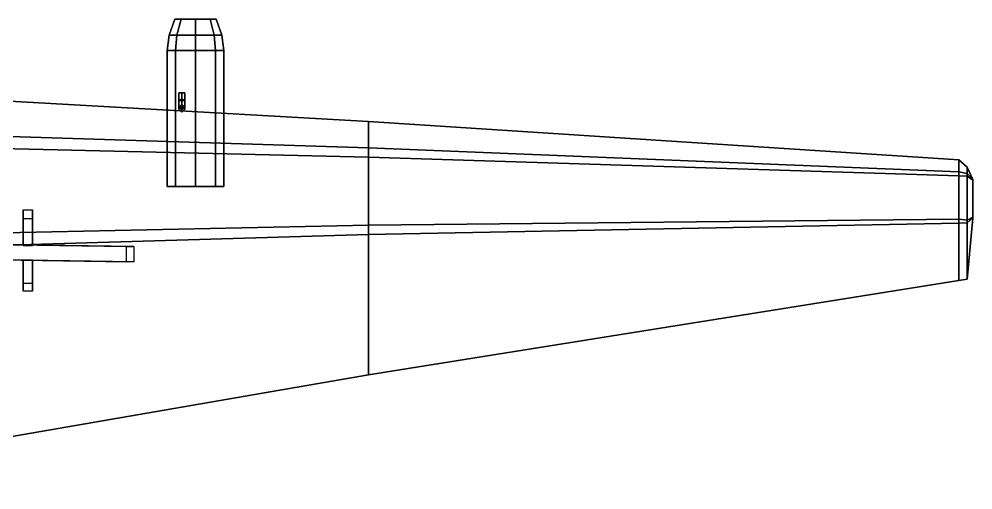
# Model space of a CAD drawing. Header units: millimetres. Extents: x -27.6 to 27.6, y -14.1 to 36.4.
# Drawn here: x 8.13 to 27.61, y 1.1 to 10.72 of the extents above; entities that cross this region are included whole.
import ezdxf

# ---------------------------------------------------------------- set-up
doc = ezdxf.new("R2010")
doc.units = ezdxf.units.MM
doc.layers.add('wing1', color=5, linetype='Continuous')
doc.layers.add('wing2', color=5, linetype='Continuous')

msp = doc.modelspace()

# ---------------------------------------------------------------- linework, layer by layer
at = {"layer": 'wing1'}
for points in [[(8.21, 6.82, 4.34), (8.21, 6.09, 3.22), (8.21, 6.09, 3.31), (8.21, 6.64, 4.32)], [(8.4, 6.82, 4.34), (8.4, 6.09, 3.31), (8.21, 6.09, 3.22), (8.21, 6.82, 4.34)], [(8.4, 6.09, 3.39), (8.4, 6.09, 3.31), (8.4, 6.82, 4.34), (8.4, 6.64, 4.32)], [(8.21, 6.64, 4.32), (8.21, 6.09, 3.31), (8.4, 6.09, 3.39), (8.4, 6.64, 4.32)], [(2.57, 6.19, 0.85), (2.57, 5.88, 0.85), (10.32, 5.76, 4.23), (10.32, 6.07, 4.23)], [(10.47, 6.07, 4.23), (2.57, 6.19, 0.7), (2.57, 6.19, 0.85), (10.32, 6.07, 4.23)], [(10.47, 5.76, 4.23), (2.57, 5.88, 0.7), (2.57, 6.19, 0.7), (10.47, 6.07, 4.23)], [(10.32, 5.76, 4.23), (2.57, 5.88, 0.85), (2.57, 5.88, 0.7), (10.47, 5.76, 4.23)], [(8.21, 5.79, 3.31), (8.21, 5.8, 3.22), (8.21, 5.16, 4.11), (8.21, 5.32, 4.13)], [(8.21, 5.16, 4.11), (8.21, 5.8, 3.22), (8.4, 5.8, 3.31), (8.4, 5.16, 4.11)], [(8.4, 5.32, 4.13), (8.4, 5.79, 3.39), (8.21, 5.79, 3.31), (8.21, 5.32, 4.13)], [(8.4, 5.16, 4.11), (8.4, 5.8, 3.31), (8.4, 5.79, 3.39), (8.4, 5.32, 4.13)]]:
    msp.add_3dface(points, dxfattribs=at)
at = {"layer": 'wing2'}
for points in [[(11.433, 10.72, 4.613), (11.31, 10.72, 4.91), (11.19, 10.39, 4.91), (11.348, 10.39, 4.528)], [(11.31, 10.72, 4.91), (11.433, 10.72, 5.207), (11.348, 10.39, 5.292), (11.19, 10.39, 4.91)], [(11.433, 10.72, 4.613), (11.73, 10.72, 4.49), (12.027, 10.72, 4.613), (11.31, 10.72, 4.91)], [(11.31, 10.72, 4.91), (12.027, 10.72, 4.613), (12.15, 10.72, 4.91), (11.433, 10.72, 5.207)], [(11.73, 10.72, 4.49), (11.433, 10.72, 4.613), (11.348, 10.39, 4.528), (11.73, 10.39, 4.37)], [(11.433, 10.72, 5.207), (11.73, 10.72, 5.33), (11.73, 10.39, 5.45), (11.348, 10.39, 5.292)], [(11.433, 10.72, 5.207), (12.15, 10.72, 4.91), (12.027, 10.72, 5.207), (11.73, 10.72, 5.33)], [(12.027, 10.72, 4.613), (11.73, 10.72, 4.49), (11.73, 10.39, 4.37), (12.112, 10.39, 4.528)], [(11.73, 10.72, 5.33), (12.027, 10.72, 5.207), (12.112, 10.39, 5.292), (11.73, 10.39, 5.45)], [(12.15, 10.72, 4.91), (12.027, 10.72, 4.613), (12.112, 10.39, 4.528), (12.27, 10.39, 4.91)], [(12.027, 10.72, 5.207), (12.15, 10.72, 4.91), (12.27, 10.39, 4.91), (12.112, 10.39, 5.292)], [(11.348, 10.39, 4.528), (11.19, 10.39, 4.91), (11.15, 10.08, 4.91), (11.32, 10.08, 4.5)], [(11.19, 10.39, 4.91), (11.348, 10.39, 5.292), (11.32, 10.08, 5.32), (11.15, 10.08, 4.91)], [(11.73, 10.39, 4.37), (11.348, 10.39, 4.528), (11.32, 10.08, 4.5), (11.73, 10.08, 4.33)], [(11.348, 10.39, 5.292), (11.73, 10.39, 5.45), (11.73, 10.08, 5.49), (11.32, 10.08, 5.32)], [(12.112, 10.39, 4.528), (11.73, 10.39, 4.37), (11.73, 10.08, 4.33), (12.14, 10.08, 4.5)], [(11.73, 10.39, 5.45), (12.112, 10.39, 5.292), (12.14, 10.08, 5.32), (11.73, 10.08, 5.49)], [(12.27, 10.39, 4.91), (12.112, 10.39, 4.528), (12.14, 10.08, 4.5), (12.31, 10.08, 4.91)], [(12.112, 10.39, 5.292), (12.27, 10.39, 4.91), (12.31, 10.08, 4.91), (12.14, 10.08, 5.32)], [(11.32, 10.08, 4.5), (11.15, 10.08, 4.91), (11.15, 7.3, 4.91), (11.32, 7.3, 4.5)], [(11.15, 10.08, 4.91), (11.32, 10.08, 5.32), (11.32, 7.3, 5.32), (11.15, 7.3, 4.91)], [(11.73, 10.08, 4.33), (11.32, 10.08, 4.5), (11.32, 7.3, 4.5), (11.73, 7.3, 4.33)], [(11.32, 10.08, 5.32), (11.73, 10.08, 5.49), (11.73, 7.3, 5.49), (11.32, 7.3, 5.32)], [(12.14, 10.08, 4.5), (11.73, 10.08, 4.33), (11.73, 7.3, 4.33), (12.14, 7.3, 4.5)], [(11.73, 10.08, 5.49), (12.14, 10.08, 5.32), (12.14, 7.3, 5.32), (11.73, 7.3, 5.49)], [(12.31, 10.08, 4.91), (12.14, 10.08, 4.5), (12.14, 7.3, 4.5), (12.31, 7.3, 4.91)], [(12.14, 10.08, 5.32), (12.31, 10.08, 4.91), (12.31, 7.3, 4.91), (12.14, 7.3, 5.32)], [(15.26, 8.626, 5.126), (1.67, 9.395, 4.971), (1.67, 8.516, 3.394), (15.26, 8.089, 4.131)], [(15.26, 7.899, 5.488), (1.67, 8.215, 5.533), (1.67, 9.395, 4.971), (15.26, 8.626, 5.126)], [(11.39, 9.06, 5.88), (11.45, 9.08, 5.82), (11.45, 9.21, 5.82), (11.39, 9.21, 5.88)], [(11.45, 9.04, 5.94), (11.39, 9.06, 5.88), (11.39, 9.21, 5.88), (11.45, 9.21, 5.94)], [(11.51, 9.21, 5.88), (11.45, 9.21, 5.94), (11.39, 9.21, 5.88), (11.45, 9.21, 5.82)], [(11.45, 9.08, 5.82), (11.51, 9.06, 5.88), (11.51, 9.21, 5.88), (11.45, 9.21, 5.82)], [(11.51, 9.06, 5.88), (11.45, 9.04, 5.94), (11.45, 9.21, 5.94), (11.51, 9.21, 5.88)], [(11.39, 8.92, 5.79), (11.45, 8.97, 5.75), (11.45, 9.08, 5.82), (11.39, 9.06, 5.88)], [(11.45, 8.87, 5.83), (11.39, 8.92, 5.79), (11.39, 9.06, 5.88), (11.45, 9.04, 5.94)], [(11.39, 8.88, 5.7), (11.45, 8.94, 5.66), (11.45, 8.97, 5.75), (11.39, 8.92, 5.79)], [(11.45, 8.97, 5.75), (11.51, 8.92, 5.79), (11.51, 9.06, 5.88), (11.45, 9.08, 5.82)], [(11.51, 8.92, 5.79), (11.45, 8.87, 5.83), (11.45, 9.04, 5.94), (11.51, 9.06, 5.88)], [(11.45, 8.94, 5.66), (11.51, 8.88, 5.7), (11.51, 8.92, 5.79), (11.45, 8.97, 5.75)], [(11.39, 8.88, 5.29), (11.45, 8.94, 5.29), (11.45, 8.94, 5.66), (11.39, 8.88, 5.7)], [(11.45, 8.82, 5.73), (11.39, 8.88, 5.7), (11.39, 8.92, 5.79), (11.45, 8.87, 5.83)], [(11.45, 8.82, 5.29), (11.39, 8.88, 5.29), (11.39, 8.88, 5.7), (11.45, 8.82, 5.73)], [(11.45, 8.94, 5.29), (11.51, 8.88, 5.29), (11.51, 8.88, 5.7), (11.45, 8.94, 5.66)], [(11.51, 8.88, 5.7), (11.45, 8.82, 5.73), (11.45, 8.87, 5.83), (11.51, 8.92, 5.79)], [(11.51, 8.88, 5.29), (11.45, 8.82, 5.29), (11.45, 8.82, 5.73), (11.51, 8.88, 5.7)], [(27.32, 7.845, 6.086), (15.26, 8.626, 5.126), (15.26, 8.089, 4.131), (27.32, 7.601, 5.668)], [(27.32, 7.518, 6.253), (15.26, 7.899, 5.488), (15.26, 8.626, 5.126), (27.32, 7.845, 6.086)], [(1.67, 8.516, 3.394), (1.67, 6.219, 3.071), (15.26, 6.505, 3.909), (15.26, 8.089, 4.131)], [(15.26, 6.314, 5.265), (1.67, 5.918, 5.21), (1.67, 8.215, 5.533), (15.26, 7.899, 5.488)], [(15.26, 8.089, 4.131), (15.26, 6.505, 3.909), (27.32, 6.63, 5.532), (27.32, 7.601, 5.668)], [(27.32, 6.548, 6.116), (15.26, 6.314, 5.265), (15.26, 7.899, 5.488), (27.32, 7.518, 6.253)], [(27.49, 7.507, 6.19), (27.32, 7.518, 6.253), (27.32, 7.845, 6.086), (27.49, 7.693, 6.085)], [(27.49, 7.693, 6.085), (27.32, 7.845, 6.086), (27.32, 7.601, 5.668), (27.49, 7.564, 5.784)], [(27.32, 7.601, 5.668), (27.32, 6.63, 5.532), (27.49, 6.613, 5.651), (27.49, 7.564, 5.784)], [(27.61, 7.429, 6.099), (27.49, 7.507, 6.19), (27.49, 7.693, 6.085), (27.61, 7.444, 6.06)], [(27.61, 7.444, 6.06), (27.49, 7.693, 6.085), (27.49, 7.564, 5.784), (27.61, 7.444, 5.99)], [(27.49, 6.556, 6.057), (27.32, 6.548, 6.116), (27.32, 7.518, 6.253), (27.49, 7.507, 6.19)], [(27.49, 7.564, 5.784), (27.49, 6.613, 5.651), (27.61, 6.672, 5.881), (27.61, 7.444, 5.99)], [(27.61, 6.657, 5.99), (27.49, 6.556, 6.057), (27.49, 7.507, 6.19), (27.61, 7.429, 6.099)], [(27.61, 7.444, 5.99), (27.61, 6.672, 5.881), (27.61, 6.652, 5.949), (27.61, 7.444, 6.06)], [(27.61, 7.444, 6.06), (27.61, 6.652, 5.949), (27.61, 6.657, 5.99), (27.61, 7.429, 6.099)], [(27.32, 6.63, 5.532), (15.26, 6.505, 3.909), (15.26, 3.447, 4.398), (27.32, 5.379, 5.74)], [(27.49, 6.613, 5.651), (27.32, 6.63, 5.532), (27.32, 5.379, 5.74), (27.49, 5.406, 5.764)], [(27.61, 6.672, 5.881), (27.49, 6.613, 5.651), (27.49, 5.406, 5.764), (27.61, 6.652, 5.949)], [(27.61, 6.652, 5.949), (27.49, 5.406, 5.764), (27.49, 6.556, 6.057), (27.61, 6.657, 5.99)], [(15.26, 6.505, 3.909), (1.67, 6.219, 3.071), (1.67, 1.097, 3.805), (15.26, 3.447, 4.398)], [(27.32, 5.379, 5.74), (15.26, 3.447, 4.398), (15.26, 6.314, 5.265), (27.32, 6.548, 6.116)], [(27.49, 5.406, 5.764), (27.32, 5.379, 5.74), (27.32, 6.548, 6.116), (27.49, 6.556, 6.057)], [(15.26, 3.447, 4.398), (1.67, 1.097, 3.805), (1.67, 5.918, 5.21), (15.26, 6.314, 5.265)]]:
    msp.add_3dface(points, dxfattribs=at)

doc.saveas('drawing.dxf')
